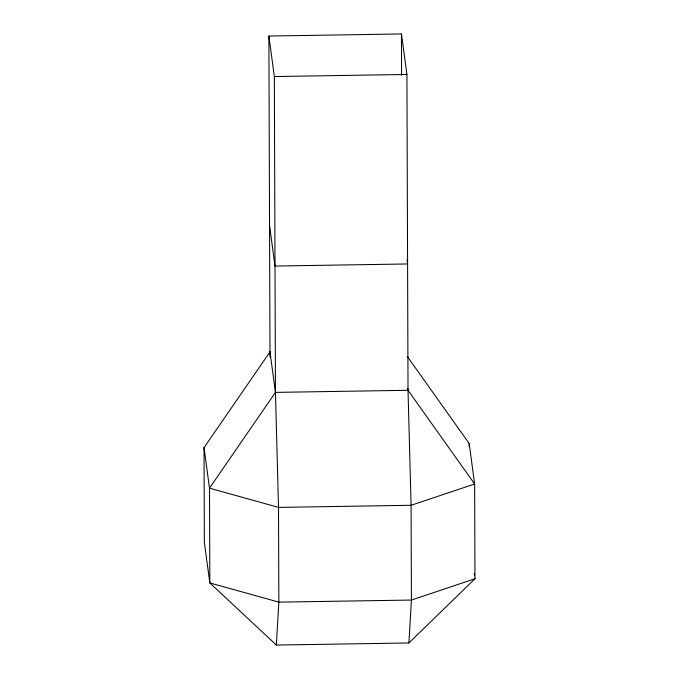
<?xml version="1.0" encoding="UTF-8"?>
<svg xmlns="http://www.w3.org/2000/svg" width="679" height="679" viewBox="0 0 679 679"><rect width="100%" height="100%" fill="white"/><g stroke="black" fill="none" stroke-linecap="round" stroke-linejoin="round"><path stroke-width="1.02" d="M269.919 353.971L269.987 351.875L204.031 447.665L204.362 542.419L209.828 582.93L276.336 645.05L408.902 642.962L474.969 578.746L474.638 484L469.172 443.489L407.442 356.662M276.336 645.05L278.848 602.137L278.517 507.391L275.453 392.386L274.35 76.549L268.884 36.038L401.45 33.95L406.925 74.461L408.02 390.289L411.084 505.295L411.415 600.049L408.902 642.962M269.987 351.875L275.453 392.386L209.497 488.176L209.828 582.93L278.848 602.137L411.415 600.049L474.969 578.746M274.35 76.549L406.925 74.461M275.453 392.386L408.02 390.289L474.638 484L411.084 505.295L278.517 507.391L209.497 488.176L204.031 447.665M474.273 573.551L474.553 575.631M407.018 259.802L407.578 263.961L275.012 266.049L269.546 225.538M407.739 388.218L408.02 390.289M469.172 443.489L469.189 446.646M401.45 33.95L401.595 75.242M268.884 36.038L270.004 357.171"/></g></svg>
